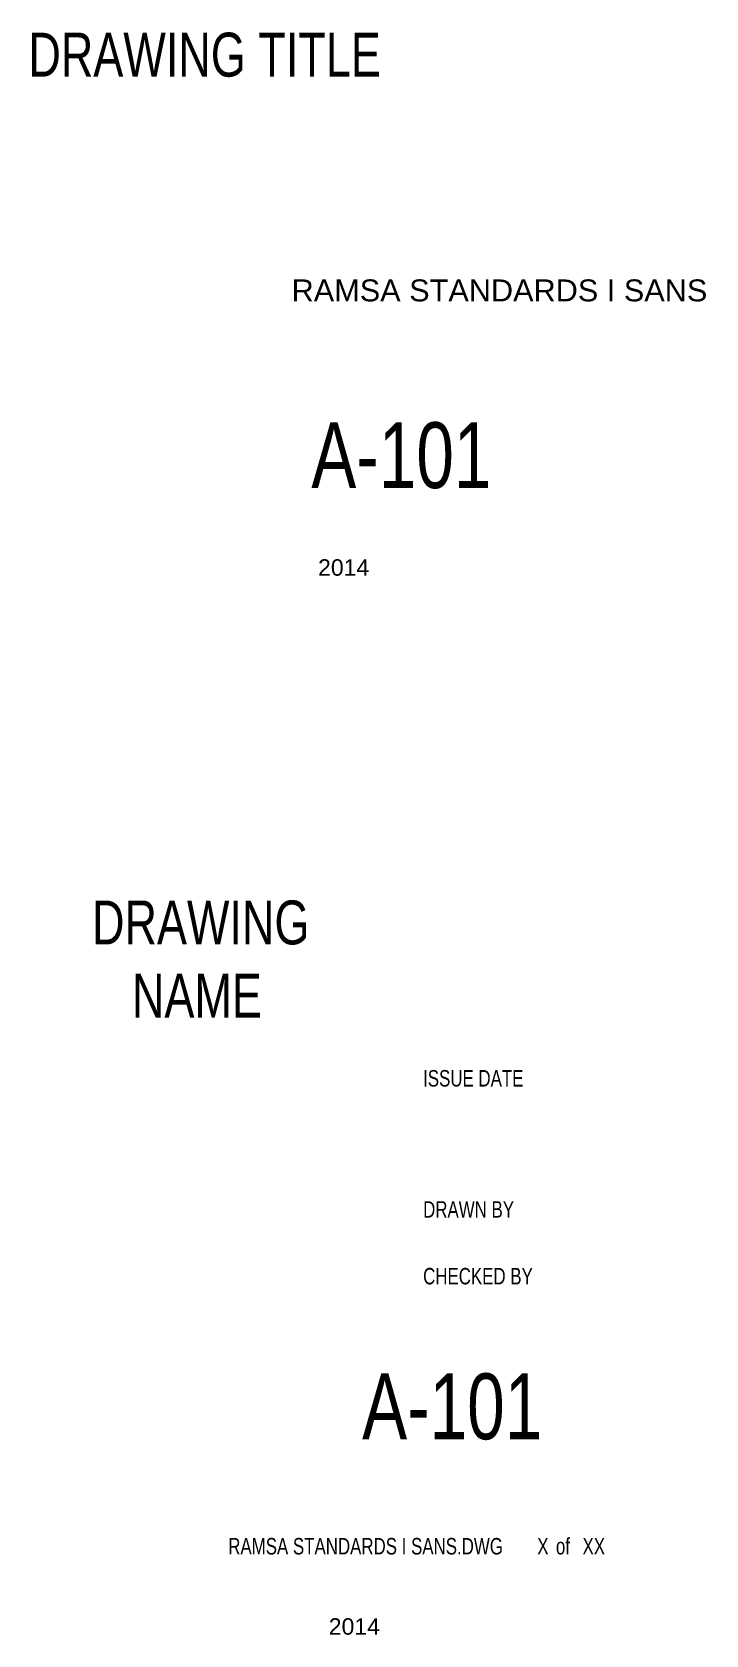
# Model space of a CAD drawing. Header units: inches. Extents: x -9.4 to 19.3, y -1.6 to 20.4.
# Drawn here: x 13.88 to 17.72, y -1.64 to 7.49 of the extents above; entities that cross this region are included whole.
import ezdxf
from ezdxf.enums import TextEntityAlignment as Align

# ---------------------------------------------------------------- set-up
doc = ezdxf.new("R2010")
doc.units = ezdxf.units.IN
doc.header["$MEASUREMENT"] = 0
doc.linetypes.add('DASHEDX2', pattern=[1.5, 1, -0.5])
doc.layers.add('A-Anno-Ttlb', color=3, linetype='Continuous', lineweight=0)
doc.styles.add('Sans', font='swissl.ttf')
doc.styles.add('SansAttr', font='swisscl.ttf')

# ---------------------------------------------------------------- blocks, each defined once
blk = doc.blocks.new('DWGInfo')
at = {"color": 0, "linetype": 'ByBlock', "lineweight": -2, "style": 'SansAttr'}
for tag, height, p in [('DWGNAME', 0.25, (-2.8125, 2.75)), ('NO', 0.375, (-1.6875, 0.4678))]:
    blk.add_attdef(tag, text='', height=height, dxfattribs=at).set_placement(p, align=Align.MIDDLE_CENTER)
at = {"color": 0, "linetype": 'ByBlock', "lineweight": -2, "style": 'Sans', "flags": 8}
blk.add_attdef('FILE', text='', height=0.125, dxfattribs=at).set_placement((-2.3125, 1.4062), align=Align.MIDDLE_LEFT)
at = {"color": 0, "linetype": 'ByBlock', "lineweight": -2, "style": 'Sans'}
blk.add_attdef('CRYR', (-2.1618, -0.2188), '', height=0.0938, dxfattribs=at)
blk = doc.blocks.new('DWGInfoNYC')
at = {"color": 0, "linetype": 'ByBlock', "lineweight": -2, "style": 'SansAttr'}
blk.add_text('of', height=0.09375, dxfattribs=at).set_placement((-0.8158, 0.2383))
blk.add_attdef('DWGNAME', text='', height=0.25, dxfattribs=at).set_placement((-2.8519, 3.9683), align=Align.TOP_CENTER)
at = {"color": 0, "linetype": 'ByBlock', "lineweight": -2}
for tag, p, style in [('DATE', (-1.5719, 2.9035), 'SansAttr'), ('DRAFTER', (-1.5719, 2.1566), 'SansAttr'), ('CHECKER', (-1.5719, 1.7766), 'SansAttr'), ('FILE', (-2.6816, 0.2383), 'SansAttr'), ('TOTAL', (-0.6642, 0.2383), 'SansAttr'), ('CRYR', (-2.1091, -0.2188), 'Sans')]:
    blk.add_attdef(tag, p, '', height=0.0938, dxfattribs=dict(at, style=style))
at = {"color": 0, "linetype": 'ByBlock', "lineweight": -2, "style": 'SansAttr'}
blk.add_attdef('NO', text='', height=0.375, dxfattribs=at).set_placement((-1.4062, 1.0818), align=Align.MIDDLE_CENTER)
blk.add_attdef('SHEET', text='', height=0.0938, dxfattribs=at).set_placement((-0.8577, 0.2383), align=Align.RIGHT)

msp = doc.modelspace()

# ---------------------------------------------------------------- block references
at = {"layer": 'A-Anno-Ttlb', "linetype": 'DASHEDX2'}
ref = msp.add_blockref('DWGInfo', (17.6709, 4.6128), dxfattribs=at)
ref.add_attrib('NO', 'A-101', dxfattribs={"layer": '0', "color": 0, "height": 0.375, "style": 'SansAttr'}).set_placement((15.9834, 5.0806), align=Align.MIDDLE_CENTER)
ref.add_attrib('DWGNAME_001', 'DRAWING TITLE', (13.8593, 7.2369), dxfattribs={"layer": '0', "color": 0, "height": 0.25, "style": 'SansAttr'})
ref.add_attrib('CRYR', '2014', (15.5091, 4.3941), dxfattribs={"layer": '0', "color": 0, "height": 0.09375, "style": 'Sans'})
ref.add_attrib('FILE', 'RAMSA STANDARDS I SANS', dxfattribs={"layer": '0', "height": 0.125, "style": 'Sans'}).set_placement((15.3584, 6.0191), align=Align.MIDDLE_LEFT)
at = {"layer": 'A-Anno-Ttlb'}
ref = msp.add_blockref('DWGInfoNYC', (17.6791, -1.4187), dxfattribs=at)
ref.add_attrib('NO', 'A-101', dxfattribs={"layer": '0', "color": 0, "linetype": 'ByBlock', "lineweight": -2, "height": 0.375, "style": 'SansAttr'}).set_placement((16.2728, -0.3369), align=Align.MIDDLE_CENTER)
ref.add_attrib('DWGNAME_001', 'DRAWING', (14.2216, 2.2942), dxfattribs={"layer": '0', "color": 0, "linetype": 'ByBlock', "lineweight": -2, "height": 0.25, "style": 'SansAttr'})
ref.add_attrib('DATE', 'ISSUE DATE', (16.1072, 1.4848), dxfattribs={"layer": '0', "color": 0, "linetype": 'ByBlock', "lineweight": -2, "height": 0.09375, "style": 'SansAttr'})
ref.add_attrib('DRAFTER', 'DRAWN BY', (16.1072, 0.7379), dxfattribs={"layer": '0', "color": 0, "linetype": 'ByBlock', "lineweight": -2, "height": 0.09375, "style": 'SansAttr'})
ref.add_attrib('CHECKER', 'CHECKED BY', (16.1072, 0.3578), dxfattribs={"layer": '0', "color": 0, "linetype": 'ByBlock', "lineweight": -2, "height": 0.09375, "style": 'SansAttr'})
ref.add_attrib('SHEET', 'X', dxfattribs={"layer": '0', "color": 0, "linetype": 'ByBlock', "lineweight": -2, "height": 0.0938, "style": 'SansAttr'}).set_placement((16.8214, -1.1804), align=Align.RIGHT)
ref.add_attrib('TOTAL', 'XX', (17.0149, -1.1804), dxfattribs={"layer": '0', "color": 0, "linetype": 'ByBlock', "lineweight": -2, "height": 0.09375, "style": 'SansAttr'})
ref.add_attrib('CRYR', '2014', (15.5699, -1.6375), dxfattribs={"layer": '0', "color": 0, "linetype": 'ByBlock', "lineweight": -2, "height": 0.09375, "style": 'Sans'})
ref.add_attrib('FILE', 'RAMSA STANDARDS I SANS.DWG', (14.9975, -1.1804), dxfattribs={"layer": '0', "color": 0, "linetype": 'ByBlock', "lineweight": -2, "height": 0.09375, "style": 'SansAttr'})
ref.add_attrib('DWGNAME_002', 'NAME', (14.449, 1.8775), dxfattribs={"layer": '0', "color": 0, "linetype": 'ByBlock', "lineweight": -2, "height": 0.25, "style": 'SansAttr'})

doc.saveas('drawing.dxf')
